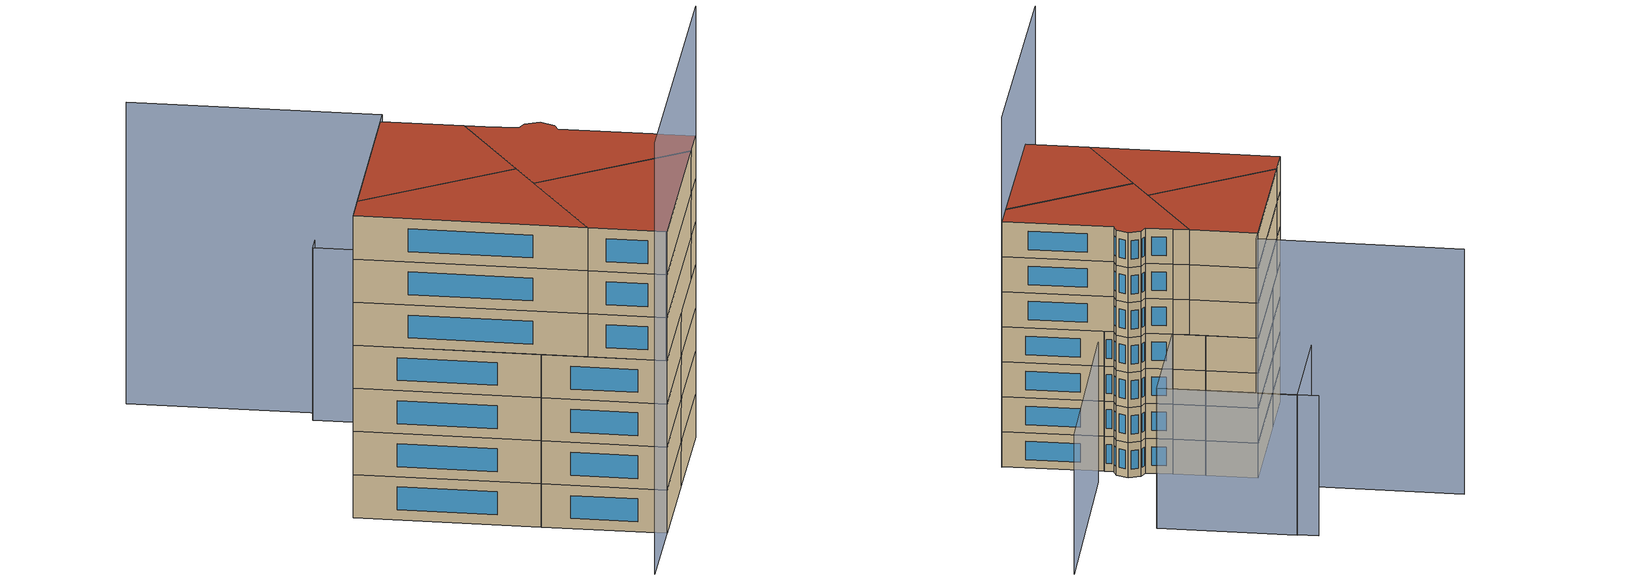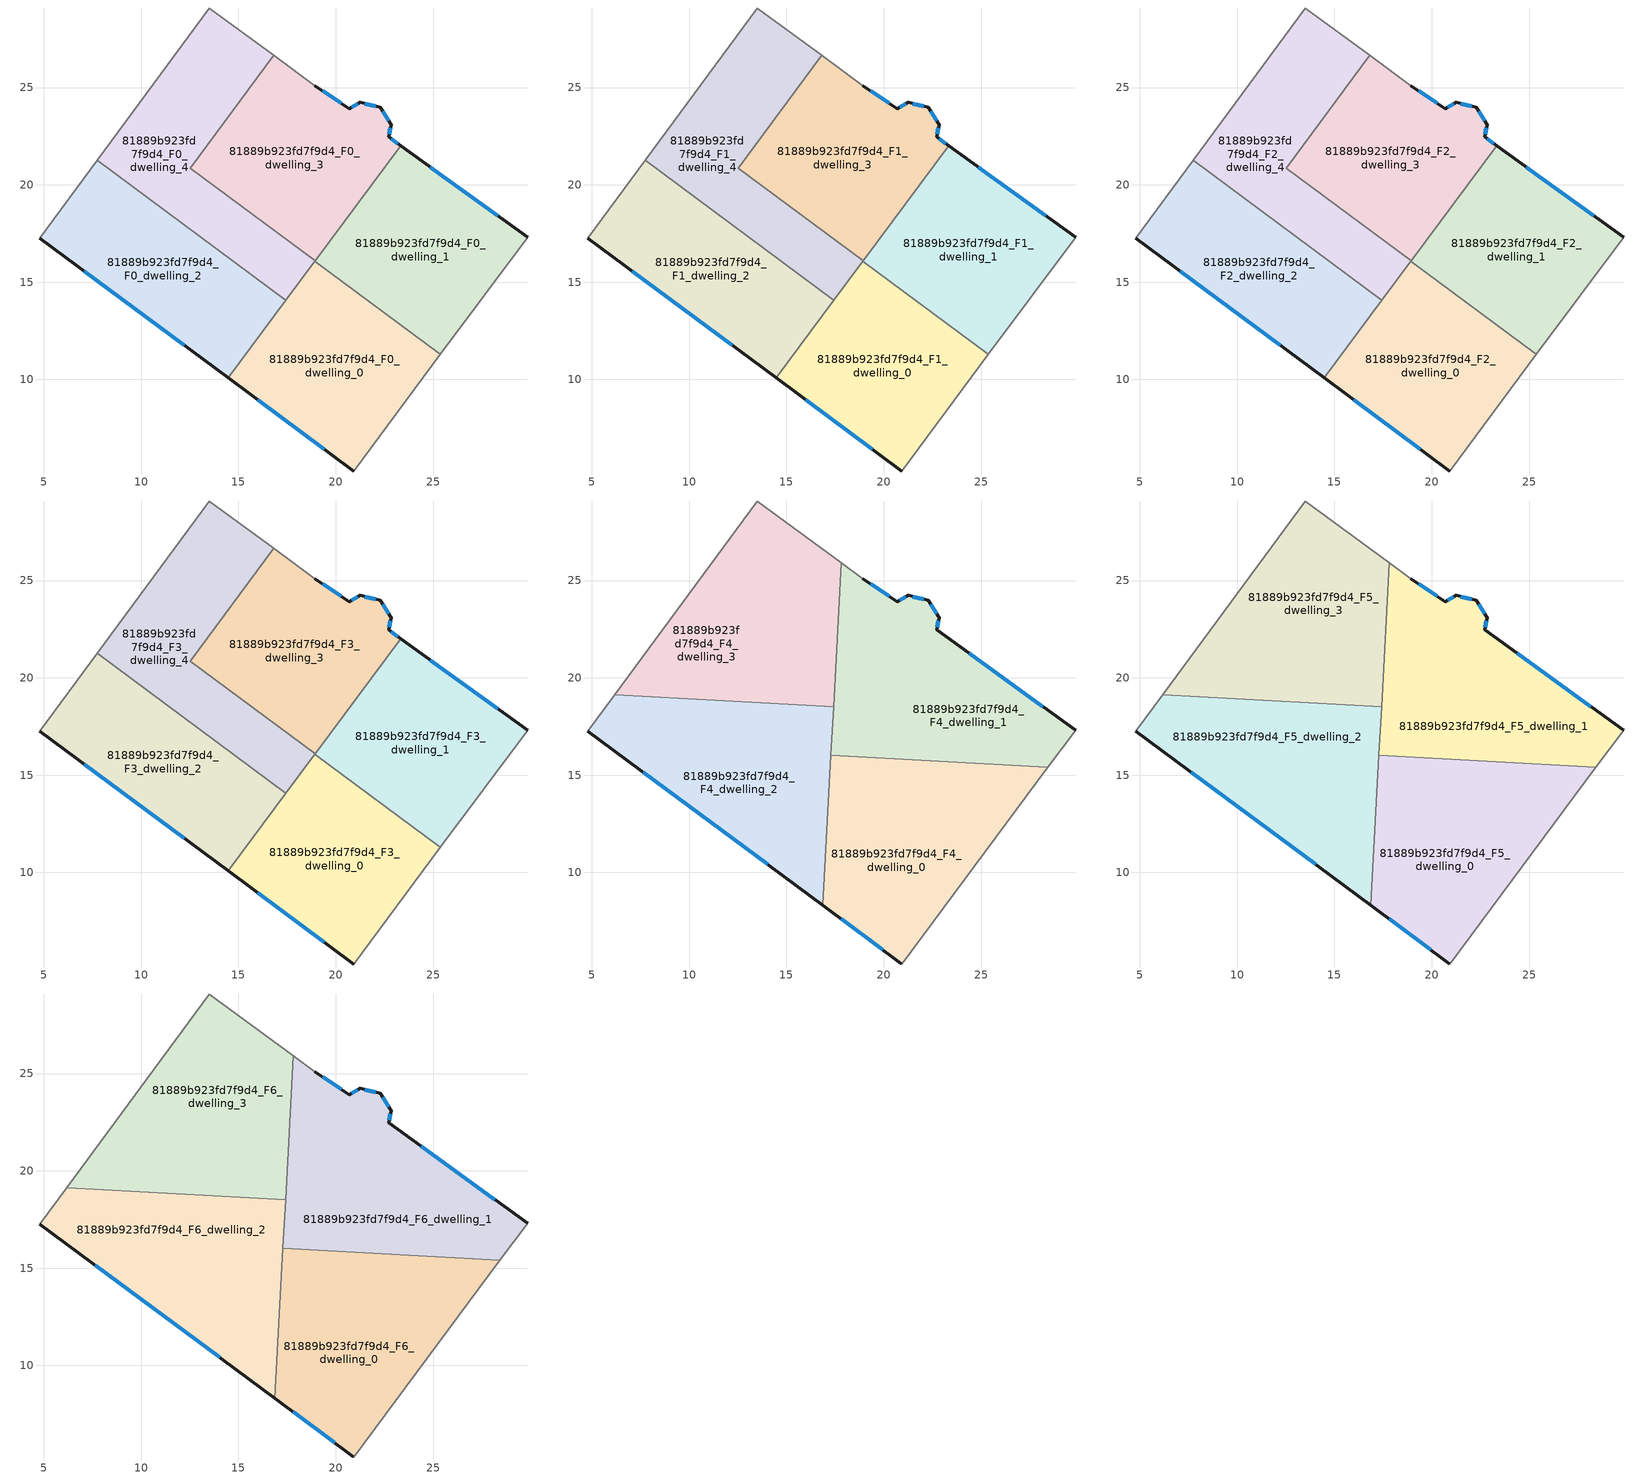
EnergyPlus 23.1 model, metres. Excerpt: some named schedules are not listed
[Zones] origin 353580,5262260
81889b923fd7f9d4_F0_dwelling_0
 floor ground (EU_floor_Construction): 25.38,11.28 20.93,5.29 14.48,10.08 18.92,16.07 z0
 wall outside (EU_wall_Construction): 14.48,10.08 20.93,5.29 z0:3
 wall to 81889b923fd7f9d4_F0_dwelling_1 (EU_wall_Construction): 25.38,11.28 18.92,16.07 z0:3
 wall adiabatic (EU_wall_Construction): 20.93,5.29 25.38,11.28 z0:3
 wall to 81889b923fd7f9d4_F0_dwelling_2 (EU_wall_Construction): 17.44,14.07 14.48,10.08 z0:3
 wall to 81889b923fd7f9d4_F0_dwelling_4 (EU_wall_Construction): 18.92,16.07 17.44,14.07 z0:3
 window (EU_Window_Construction): 15.99,8.95 19.42,6.42 z0.7:2.3
81889b923fd7f9d4_F0_dwelling_1
 floor ground (EU_floor_Construction): 29.86,17.3 25.38,11.28 18.92,16.07 23.33,22.02 z0
 wall outside (EU_wall_Construction): 29.86,17.3 23.33,22.02 z0:3
 wall adiabatic (EU_wall_Construction): 25.38,11.28 29.86,17.3 z0:3
 wall to 81889b923fd7f9d4_F0_dwelling_3 (EU_wall_Construction): 23.33,22.02 18.94,16.1 z0:3
 wall to 81889b923fd7f9d4_F0_dwelling_4 (EU_wall_Construction): 18.94,16.1 18.93,16.07 z0:3
 window (EU_Window_Construction): 28.33,18.41 24.87,20.91 z0.7:2.3
81889b923fd7f9d4_F0_dwelling_2
 floor ground (EU_floor_Construction): 17.44,14.07 14.48,10.08 4.8,17.25 7.75,21.26 z0
 wall outside (EU_wall_Construction): 4.8,17.25 14.48,10.08 z0:3
 wall adiabatic (EU_wall_Construction): 7.75,21.26 4.8,17.25 z0:3
 wall to 81889b923fd7f9d4_F0_dwelling_4 (EU_wall_Construction): 17.44,14.07 7.75,21.26 z0:3
 window (EU_Window_Construction): 7.07,15.57 12.21,11.76 z0.7:2.3
81889b923fd7f9d4_F0_dwelling_3
 floor ground (EU_floor_Construction): 22.29,23.99 22.84,23.08 22.72,22.46 23.33,22.02 18.94,16.1 12.52,20.86 16.81,26.65 18.92,25.11 20.7,23.92 21.26,24.24 z0
 wall outside (EU_wall_Construction): 23.33,22.02 22.72,22.46 22.84,23.08 22.29,23.99 21.26,24.24 20.7,23.92 18.92,25.11 z0:3
 wall to 81889b923fd7f9d4_F0_dwelling_4 (EU_wall_Construction): 16.81,26.65 12.52,20.86 18.94,16.1 z0:3
 wall adiabatic (EU_wall_Construction): 18.92,25.11 16.81,26.65 z0:3
 window (EU_Window_Construction): 20.28,24.2 19.33,24.83 / 21.13,24.16 20.83,23.99 / 22.05,24.05 21.5,24.18 / 22.71,23.3 22.42,23.77 / 22.75,22.61 22.81,22.94 / 23.19,22.12 22.86,22.36 z0.7:2.3
81889b923fd7f9d4_F0_dwelling_4
 floor ground (EU_floor_Construction): 16.81,26.65 12.52,20.86 18.94,16.1 17.44,14.07 7.75,21.26 13.51,29.09 z0
 wall adiabatic (EU_wall_Construction): 16.81,26.65 13.51,29.09 7.75,21.26 z0:3
81889b923fd7f9d4_F1_dwelling_0
 floor to 81889b923fd7f9d4_F0_dwelling_0 (EU_floor_Construction): 25.38,11.28 20.93,5.29 14.48,10.08 18.92,16.07 z3
 wall outside (EU_wall_Construction): 14.48,10.08 20.93,5.29 z3:6
 wall to 81889b923fd7f9d4_F1_dwelling_1 (EU_wall_Construction): 25.38,11.28 18.92,16.07 z3:6
 wall adiabatic (EU_wall_Construction): 20.93,5.29 25.38,11.28 z3:6
 wall to 81889b923fd7f9d4_F1_dwelling_2 (EU_wall_Construction): 17.44,14.07 14.48,10.08 z3:6
 wall to 81889b923fd7f9d4_F1_dwelling_4 (EU_wall_Construction): 18.92,16.07 17.44,14.07 z3:6
 window (EU_Window_Construction): 15.99,8.95 19.42,6.42 z3.7:5.3
81889b923fd7f9d4_F1_dwelling_1
 floor to 81889b923fd7f9d4_F0_dwelling_1 (EU_floor_Construction): 29.86,17.3 25.38,11.28 18.92,16.07 23.33,22.02 z3
 wall outside (EU_wall_Construction): 29.86,17.3 23.33,22.02 z3:6
 wall adiabatic (EU_wall_Construction): 25.38,11.28 29.86,17.3 z3:6
 wall to 81889b923fd7f9d4_F1_dwelling_3 (EU_wall_Construction): 23.33,22.02 18.94,16.1 z3:6
 wall to 81889b923fd7f9d4_F1_dwelling_4 (EU_wall_Construction): 18.94,16.1 18.93,16.07 z3:6
 window (EU_Window_Construction): 28.33,18.41 24.87,20.91 z3.7:5.3
81889b923fd7f9d4_F1_dwelling_2
 floor to 81889b923fd7f9d4_F0_dwelling_2 (EU_floor_Construction): 17.44,14.07 14.48,10.08 4.8,17.25 7.75,21.26 z3
 wall outside (EU_wall_Construction): 4.8,17.25 14.48,10.08 z3:6
 wall adiabatic (EU_wall_Construction): 7.75,21.26 4.8,17.25 z3:6
 wall to 81889b923fd7f9d4_F1_dwelling_4 (EU_wall_Construction): 17.44,14.07 7.75,21.26 z3:6
 window (EU_Window_Construction): 7.07,15.57 12.21,11.76 z3.7:5.3
81889b923fd7f9d4_F1_dwelling_3
 floor to 81889b923fd7f9d4_F0_dwelling_3 (EU_floor_Construction): 22.29,23.99 22.84,23.08 22.72,22.46 23.33,22.02 18.94,16.1 12.52,20.86 16.81,26.65 18.92,25.11 20.7,23.92 21.26,24.24 z3
 wall outside (EU_wall_Construction): 23.33,22.02 22.72,22.46 22.84,23.08 22.29,23.99 21.26,24.24 20.7,23.92 18.92,25.11 z3:6
 wall to 81889b923fd7f9d4_F1_dwelling_4 (EU_wall_Construction): 16.81,26.65 12.52,20.86 18.94,16.1 z3:6
 wall adiabatic (EU_wall_Construction): 18.92,25.11 16.81,26.65 z3:6
 window (EU_Window_Construction): 20.28,24.2 19.33,24.83 / 21.13,24.16 20.83,23.99 / 22.05,24.05 21.5,24.18 / 22.71,23.3 22.42,23.77 / 22.75,22.61 22.81,22.94 / 23.19,22.12 22.86,22.36 z3.7:5.3
81889b923fd7f9d4_F1_dwelling_4
 floor to 81889b923fd7f9d4_F0_dwelling_4 (EU_floor_Construction): 16.81,26.65 12.52,20.86 18.94,16.1 17.44,14.07 7.75,21.26 13.51,29.09 z3
 wall adiabatic (EU_wall_Construction): 16.81,26.65 13.51,29.09 7.75,21.26 z3:6
81889b923fd7f9d4_F2_dwelling_0
 floor to 81889b923fd7f9d4_F1_dwelling_0 (EU_floor_Construction): 25.38,11.28 20.93,5.29 14.48,10.08 18.92,16.07 z6
 wall outside (EU_wall_Construction): 14.48,10.08 20.93,5.29 z6:9
 wall to 81889b923fd7f9d4_F2_dwelling_1 (EU_wall_Construction): 25.38,11.28 18.92,16.07 z6:9
 wall adiabatic (EU_wall_Construction): 20.93,5.29 25.38,11.28 z6:9
 wall to 81889b923fd7f9d4_F2_dwelling_2 (EU_wall_Construction): 17.44,14.07 14.48,10.08 z6:9
 wall to 81889b923fd7f9d4_F2_dwelling_4 (EU_wall_Construction): 18.92,16.07 17.44,14.07 z6:9
 window (EU_Window_Construction): 15.99,8.95 19.42,6.42 z6.7:8.3
81889b923fd7f9d4_F2_dwelling_1
 floor to 81889b923fd7f9d4_F1_dwelling_1 (EU_floor_Construction): 29.86,17.3 25.38,11.28 18.92,16.07 23.33,22.02 z6
 wall outside (EU_wall_Construction): 29.86,17.3 23.33,22.02 z6:9
 wall adiabatic (EU_wall_Construction): 25.38,11.28 29.86,17.3 z6:9
 wall to 81889b923fd7f9d4_F2_dwelling_3 (EU_wall_Construction): 23.33,22.02 18.94,16.1 z6:9
 wall to 81889b923fd7f9d4_F2_dwelling_4 (EU_wall_Construction): 18.94,16.1 18.93,16.07 z6:9
 window (EU_Window_Construction): 28.33,18.41 24.87,20.91 z6.7:8.3
81889b923fd7f9d4_F2_dwelling_2
 floor to 81889b923fd7f9d4_F1_dwelling_2 (EU_floor_Construction): 17.44,14.07 14.48,10.08 4.8,17.25 7.75,21.26 z6
 wall outside (EU_wall_Construction): 4.8,17.25 14.48,10.08 z6:9
 wall adiabatic (EU_wall_Construction): 7.75,21.26 4.8,17.25 z6:9
 wall to 81889b923fd7f9d4_F2_dwelling_4 (EU_wall_Construction): 17.44,14.07 7.75,21.26 z6:9
 window (EU_Window_Construction): 7.07,15.57 12.21,11.76 z6.7:8.3
81889b923fd7f9d4_F2_dwelling_3
 floor to 81889b923fd7f9d4_F1_dwelling_3 (EU_floor_Construction): 22.29,23.99 22.84,23.08 22.72,22.46 23.33,22.02 18.94,16.1 12.52,20.86 16.81,26.65 18.92,25.11 20.7,23.92 21.26,24.24 z6
 wall outside (EU_wall_Construction): 23.33,22.02 22.72,22.46 22.84,23.08 22.29,23.99 21.26,24.24 20.7,23.92 18.92,25.11 z6:9
 wall to 81889b923fd7f9d4_F2_dwelling_4 (EU_wall_Construction): 16.81,26.65 12.52,20.86 18.94,16.1 z6:9
 wall adiabatic (EU_wall_Construction): 18.92,25.11 16.81,26.65 z6:9
 window (EU_Window_Construction): 20.28,24.2 19.33,24.83 / 21.13,24.16 20.83,23.99 / 22.05,24.05 21.5,24.18 / 22.71,23.3 22.42,23.77 / 22.75,22.61 22.81,22.94 / 23.19,22.12 22.86,22.36 z6.7:8.3
81889b923fd7f9d4_F2_dwelling_4
 floor to 81889b923fd7f9d4_F1_dwelling_4 (EU_floor_Construction): 16.81,26.65 12.52,20.86 18.94,16.1 17.44,14.07 7.75,21.26 13.51,29.09 z6
 wall adiabatic (EU_wall_Construction): 16.81,26.65 13.51,29.09 7.75,21.26 z6:9
81889b923fd7f9d4_F3_dwelling_0
 floor to 81889b923fd7f9d4_F2_dwelling_0 (EU_floor_Construction): 25.38,11.28 20.93,5.29 14.48,10.08 18.92,16.07 z9
 wall outside (EU_wall_Construction): 14.48,10.08 20.93,5.29 z9:12
 wall to 81889b923fd7f9d4_F3_dwelling_1 (EU_wall_Construction): 25.38,11.28 18.92,16.07 z9:12
 wall adiabatic (EU_wall_Construction): 20.93,5.29 25.38,11.28 z9:12
 wall to 81889b923fd7f9d4_F3_dwelling_2 (EU_wall_Construction): 17.44,14.07 14.48,10.08 z9:12
 wall to 81889b923fd7f9d4_F3_dwelling_4 (EU_wall_Construction): 18.92,16.07 17.44,14.07 z9:12
 window (EU_Window_Construction): 15.99,8.95 19.42,6.42 z9.7:11.3
81889b923fd7f9d4_F3_dwelling_1
 floor to 81889b923fd7f9d4_F2_dwelling_1 (EU_floor_Construction): 29.86,17.3 25.38,11.28 18.92,16.07 23.33,22.02 z9
 wall outside (EU_wall_Construction): 29.86,17.3 23.33,22.02 z9:12
 wall adiabatic (EU_wall_Construction): 25.38,11.28 29.86,17.3 z9:12
 wall to 81889b923fd7f9d4_F3_dwelling_3 (EU_wall_Construction): 23.33,22.02 18.94,16.1 z9:12
 wall to 81889b923fd7f9d4_F3_dwelling_4 (EU_wall_Construction): 18.94,16.1 18.93,16.07 z9:12
 window (EU_Window_Construction): 28.33,18.41 24.87,20.91 z9.7:11.3
81889b923fd7f9d4_F3_dwelling_2
 floor to 81889b923fd7f9d4_F2_dwelling_2 (EU_floor_Construction): 17.44,14.07 14.48,10.08 4.8,17.25 7.75,21.26 z9
 wall outside (EU_wall_Construction): 4.8,17.25 14.48,10.08 z9:12
 wall adiabatic (EU_wall_Construction): 7.75,21.26 4.8,17.25 z9:12
 wall to 81889b923fd7f9d4_F3_dwelling_4 (EU_wall_Construction): 17.44,14.07 7.75,21.26 z9:12
 window (EU_Window_Construction): 7.07,15.57 12.21,11.76 z9.7:11.3
81889b923fd7f9d4_F3_dwelling_3
 floor to 81889b923fd7f9d4_F2_dwelling_3 (EU_floor_Construction): 22.29,23.99 22.84,23.08 22.72,22.46 23.33,22.02 18.94,16.1 12.52,20.86 16.81,26.65 18.92,25.11 20.7,23.92 21.26,24.24 z9
 wall outside (EU_wall_Construction): 23.33,22.02 22.72,22.46 22.84,23.08 22.29,23.99 21.26,24.24 20.7,23.92 18.92,25.11 z9:12
 wall to 81889b923fd7f9d4_F3_dwelling_4 (EU_wall_Construction): 16.81,26.65 12.52,20.86 18.94,16.1 z9:12
 wall adiabatic (EU_wall_Construction): 18.92,25.11 16.81,26.65 z9:12
 window (EU_Window_Construction): 20.28,24.2 19.33,24.83 / 21.13,24.16 20.83,23.99 / 22.05,24.05 21.5,24.18 / 22.71,23.3 22.42,23.77 / 22.75,22.61 22.81,22.94 / 23.19,22.12 22.86,22.36 z9.7:11.3
81889b923fd7f9d4_F3_dwelling_4
 floor to 81889b923fd7f9d4_F2_dwelling_4 (EU_floor_Construction): 16.81,26.65 12.52,20.86 18.94,16.1 17.44,14.07 7.75,21.26 13.51,29.09 z9
 wall adiabatic (EU_wall_Construction): 16.81,26.65 13.51,29.09 7.75,21.26 z9:12
 ceiling adiabatic (EU_roof_Construction): 17.44,14.07 18.82,15.93 17.29,16.01 17.36,17.27 17.19,14.26 z12
81889b923fd7f9d4_F4_dwelling_0
 floor to 81889b923fd7f9d4_F3_dwelling_0 (EU_floor_Construction): 25.38,11.28 20.93,5.29 16.86,8.31 17.16,13.69 18.82,15.93 19.15,15.91 z12
 floor to 81889b923fd7f9d4_F3_dwelling_1 (EU_floor_Construction): 28.44,15.4 25.38,11.28 19.15,15.91 z12
 floor to 81889b923fd7f9d4_F3_dwelling_2 (EU_floor_Construction): 17.44,14.07 17.16,13.69 17.19,14.26 z12
 floor adiabatic (EU_floor_Construction): 18.82,15.93 17.16,13.69 17.44,14.07 17.19,14.26 17.29,16.01 z12
 wall outside (EU_wall_Construction): 16.86,8.31 20.9,5.32 z12:15
 wall adiabatic (EU_wall_Construction): 20.9,5.32 20.93,5.29 28.44,15.4 z12:15
 wall to 81889b923fd7f9d4_F4_dwelling_1 (EU_wall_Construction): 28.44,15.4 17.29,16.01 z12:15
 wall to 81889b923fd7f9d4_F4_dwelling_2 (EU_wall_Construction): 17.29,16.01 16.86,8.31 z12:15
 window (EU_Window_Construction): 17.81,7.61 19.95,6.02 z12.7:14.3
81889b923fd7f9d4_F4_dwelling_1
 floor to 81889b923fd7f9d4_F3_dwelling_1 (EU_floor_Construction): 29.86,17.3 28.44,15.4 19.15,15.91 18.92,16.07 23.33,22.02 z12
 floor to 81889b923fd7f9d4_F3_dwelling_0 (EU_floor_Construction): 19.15,15.91 18.82,15.93 18.92,16.07 z12
 floor to 81889b923fd7f9d4_F3_dwelling_3 (EU_floor_Construction): 22.29,23.99 22.84,23.08 22.72,22.46 23.33,22.02 18.94,16.1 17.36,17.27 17.83,25.9 18.92,25.11 20.7,23.92 21.26,24.24 z12
 floor to 81889b923fd7f9d4_F3_dwelling_4 (EU_floor_Construction): 18.94,16.1 18.82,15.93 17.29,16.01 17.36,17.27 z12
 wall outside (EU_wall_Construction): 29.86,17.3 22.72,22.46 22.84,23.08 22.29,23.99 21.26,24.24 20.7,23.92 18.92,25.11 z12:15
 wall adiabatic (EU_wall_Construction): 28.44,15.4 29.86,17.3 / 18.92,25.11 17.83,25.9 z12:15
 wall to 81889b923fd7f9d4_F4_dwelling_3 (EU_wall_Construction): 17.83,25.9 17.42,18.5 z12:15
 wall to 81889b923fd7f9d4_F4_dwelling_2 (EU_wall_Construction): 17.42,18.5 17.29,16.01 z12:15
 window (EU_Window_Construction): 20.28,24.2 19.33,24.83 / 21.13,24.16 20.83,23.99 / 22.05,24.05 21.5,24.18 / 22.71,23.3 22.42,23.77 / 22.75,22.61 22.81,22.94 / 28.18,18.51 24.39,21.25 z12.7:14.3
81889b923fd7f9d4_F4_dwelling_2
 floor to 81889b923fd7f9d4_F3_dwelling_2 (EU_floor_Construction): 17.19,14.26 17.16,13.69 14.48,10.08 4.8,17.25 6.18,19.12 10.98,18.86 z12
 floor to 81889b923fd7f9d4_F3_dwelling_4 (EU_floor_Construction): 17.36,17.27 17.19,14.26 10.98,18.86 15.56,18.61 z12
 floor to 81889b923fd7f9d4_F3_dwelling_0 (EU_floor_Construction): 17.16,13.69 16.86,8.31 14.48,10.08 z12
 floor to 81889b923fd7f9d4_F3_dwelling_3 (EU_floor_Construction): 17.42,18.5 17.36,17.27 15.56,18.61 z12
 wall outside (EU_wall_Construction): 4.8,17.25 16.86,8.31 z12:15
 wall adiabatic (EU_wall_Construction): 6.18,19.12 4.8,17.25 z12:15
 wall to 81889b923fd7f9d4_F4_dwelling_3 (EU_wall_Construction): 17.42,18.5 6.18,19.12 z12:15
 window (EU_Window_Construction): 7.63,15.15 14.03,10.41 z12.7:14.3
81889b923fd7f9d4_F4_dwelling_3
 floor to 81889b923fd7f9d4_F3_dwelling_3 (EU_floor_Construction): 17.83,25.9 17.42,18.5 15.56,18.61 12.52,20.86 16.81,26.65 z12
 floor to 81889b923fd7f9d4_F3_dwelling_4 (EU_floor_Construction): 16.81,26.65 12.52,20.86 15.56,18.61 10.98,18.86 7.75,21.26 13.51,29.09 z12
 floor to 81889b923fd7f9d4_F3_dwelling_2 (EU_floor_Construction): 10.98,18.86 6.18,19.12 7.75,21.26 z12
 wall adiabatic (EU_wall_Construction): 17.83,25.9 13.51,29.09 6.18,19.12 z12:15
81889b923fd7f9d4_F5_dwelling_0
 floor to 81889b923fd7f9d4_F4_dwelling_0 (EU_floor_Construction): 28.44,15.4 20.93,5.29 20.9,5.32 16.86,8.31 17.29,16.01 z15
 wall outside (EU_wall_Construction): 16.86,8.31 20.9,5.32 z15:18
 wall adiabatic (EU_wall_Construction): 20.9,5.32 20.93,5.29 28.44,15.4 z15:18
 wall to 81889b923fd7f9d4_F5_dwelling_1 (EU_wall_Construction): 28.44,15.4 17.29,16.01 z15:18
 wall to 81889b923fd7f9d4_F5_dwelling_2 (EU_wall_Construction): 17.29,16.01 16.86,8.31 z15:18
 window (EU_Window_Construction): 17.81,7.61 19.95,6.02 z15.7:17.3
81889b923fd7f9d4_F5_dwelling_1
 floor to 81889b923fd7f9d4_F4_dwelling_1 (EU_floor_Construction): 22.84,23.08 22.72,22.46 29.86,17.3 28.44,15.4 17.29,16.01 17.83,25.9 18.92,25.11 20.7,23.92 21.26,24.24 22.29,23.99 z15
 wall outside (EU_wall_Construction): 29.86,17.3 22.72,22.46 22.84,23.08 22.29,23.99 21.26,24.24 20.7,23.92 18.92,25.11 z15:18
 wall adiabatic (EU_wall_Construction): 28.44,15.4 29.86,17.3 / 18.92,25.11 17.83,25.9 z15:18
 wall to 81889b923fd7f9d4_F5_dwelling_3 (EU_wall_Construction): 17.83,25.9 17.42,18.5 z15:18
 wall to 81889b923fd7f9d4_F5_dwelling_2 (EU_wall_Construction): 17.42,18.5 17.29,16.01 z15:18
 window (EU_Window_Construction): 20.28,24.2 19.33,24.83 / 21.13,24.16 20.83,23.99 / 22.05,24.05 21.5,24.18 / 22.71,23.3 22.42,23.77 / 22.75,22.61 22.81,22.94 / 28.18,18.51 24.39,21.25 z15.7:17.3
81889b923fd7f9d4_F5_dwelling_2
 floor to 81889b923fd7f9d4_F4_dwelling_2 (EU_floor_Construction): 17.42,18.5 16.86,8.31 4.8,17.25 6.18,19.12 z15
 wall outside (EU_wall_Construction): 4.8,17.25 16.86,8.31 z15:18
 wall adiabatic (EU_wall_Construction): 6.18,19.12 4.8,17.25 z15:18
 wall to 81889b923fd7f9d4_F5_dwelling_3 (EU_wall_Construction): 17.42,18.5 6.18,19.12 z15:18
 window (EU_Window_Construction): 7.63,15.15 14.03,10.41 z15.7:17.3
81889b923fd7f9d4_F5_dwelling_3
 floor to 81889b923fd7f9d4_F4_dwelling_3 (EU_floor_Construction): 17.83,25.9 17.42,18.5 6.18,19.12 13.51,29.09 z15
 wall adiabatic (EU_wall_Construction): 17.83,25.9 13.51,29.09 6.18,19.12 z15:18
81889b923fd7f9d4_F6_dwelling_0
 floor to 81889b923fd7f9d4_F5_dwelling_0 (EU_floor_Construction): 28.44,15.4 20.93,5.29 20.9,5.32 16.86,8.31 17.29,16.01 z18
 wall outside (EU_wall_Construction): 16.86,8.31 20.9,5.32 z18:21
 wall adiabatic (EU_wall_Construction): 20.9,5.32 20.93,5.29 28.44,15.4 z18:21
 wall to 81889b923fd7f9d4_F6_dwelling_1 (EU_wall_Construction): 28.44,15.4 17.29,16.01 z18:21
 wall to 81889b923fd7f9d4_F6_dwelling_2 (EU_wall_Construction): 17.29,16.01 16.86,8.31 z18:21
 window (EU_Window_Construction): 17.81,7.61 19.95,6.02 z18.7:20.3
 roof outside (EU_roof_Construction): 20.93,5.29 28.44,15.4 17.29,16.01 16.86,8.31 20.9,5.32 z21
81889b923fd7f9d4_F6_dwelling_1
 floor to 81889b923fd7f9d4_F5_dwelling_1 (EU_floor_Construction): 22.84,23.08 22.72,22.46 29.86,17.3 28.44,15.4 17.29,16.01 17.83,25.9 18.92,25.11 20.7,23.92 21.26,24.24 22.29,23.99 z18
 wall outside (EU_wall_Construction): 29.86,17.3 22.72,22.46 22.84,23.08 22.29,23.99 21.26,24.24 20.7,23.92 18.92,25.11 z18:21
 wall adiabatic (EU_wall_Construction): 28.44,15.4 29.86,17.3 / 18.92,25.11 17.83,25.9 z18:21
 wall to 81889b923fd7f9d4_F6_dwelling_3 (EU_wall_Construction): 17.83,25.9 17.42,18.5 z18:21
 wall to 81889b923fd7f9d4_F6_dwelling_2 (EU_wall_Construction): 17.42,18.5 17.29,16.01 z18:21
 window (EU_Window_Construction): 20.28,24.2 19.33,24.83 / 21.13,24.16 20.83,23.99 / 22.05,24.05 21.5,24.18 / 22.71,23.3 22.42,23.77 / 22.75,22.61 22.81,22.94 / 28.18,18.51 24.39,21.25 z18.7:20.3
 roof outside (EU_roof_Construction): 28.44,15.4 29.86,17.3 22.72,22.46 22.84,23.08 22.29,23.99 21.26,24.24 20.7,23.92 18.92,25.11 17.83,25.9 17.29,16.01 z21
81889b923fd7f9d4_F6_dwelling_2
 floor to 81889b923fd7f9d4_F5_dwelling_2 (EU_floor_Construction): 17.42,18.5 16.86,8.31 4.8,17.25 6.18,19.12 z18
 wall outside (EU_wall_Construction): 4.8,17.25 16.86,8.31 z18:21
 wall adiabatic (EU_wall_Construction): 6.18,19.12 4.8,17.25 z18:21
 wall to 81889b923fd7f9d4_F6_dwelling_3 (EU_wall_Construction): 17.42,18.5 6.18,19.12 z18:21
 window (EU_Window_Construction): 7.63,15.15 14.03,10.41 z18.7:20.3
 roof outside (EU_roof_Construction): 16.86,8.31 17.42,18.5 6.18,19.12 4.8,17.25 z21
81889b923fd7f9d4_F6_dwelling_3
 floor to 81889b923fd7f9d4_F5_dwelling_3 (EU_floor_Construction): 17.83,25.9 17.42,18.5 6.18,19.12 13.51,29.09 z18
 wall adiabatic (EU_wall_Construction): 17.83,25.9 13.51,29.09 6.18,19.12 z18:21
 roof outside (EU_roof_Construction): 17.42,18.5 17.83,25.9 13.51,29.09 6.18,19.12 z21
shading: 17.15,0.21 29.89,17.34 z0:30; 0.98,39.68 14.17,29.98 / 14.17,29.98 4.8,17.25 z0:21; 25.12,33.45 14.83,41.01 / 24.73,23.55 35.04,37.86 / 18.94,25.09 10.04,31.63 / 10.04,31.63 16.22,40.05 / 16.22,40.05 25.12,33.5 / 25.12,33.5 18.94,25.09 z0:12
[Building]
EU S2 Campaign: North Axis=0; Terrain=City; Solar Distribution=FullExterior
[Site:Location]
Budapest.Ferenc.Liszt.Intl.AP: Latitude=47.437; Longitude=19.256; Time Zone=1; Elevation=185
[SizingPeriod:WeatherFileDays]
AnnualSizingPeriod: Begin Month=1; Begin Day of Month=1; End Month=12; End Day of Month=31; Day of Week for Start Day=Monday; Use Weather File Daylight Saving Period=No; Use Weather File Rain and Snow Indicators=No
[MATERIAL]
EU_InternalMass_Material: Roughness=MediumRough; Thickness=0.1; Conductivity=1; Density=1800; Specific Heat=900; Thermal Absorptance=0.9; Solar Absorptance=0.7; Visible Absorptance=0.7
[MATERIAL:NOMASS] Roughness=MediumRough; Thermal Absorptance=0.9; Solar Absorptance=0.7; Visible Absorptance=0.7
Name | Thermal Resistance
EU_wall_NoMass | 0.832559
EU_roof_NoMass | 1.39638
EU_floor_NoMass | 0.872794
[WINDOWMATERIAL:SIMPLEGLAZINGSYSTEM]
EU_Window_SimpleGlazing: UFactor=2.79869; Solar Heat Gain Coefficient=0.75; Visible Transmittance=0.75
[CONSTRUCTION]
EU_wall_Construction: EU_wall_NoMass
EU_roof_Construction: EU_roof_NoMass
EU_floor_Construction: EU_floor_NoMass
EU_Window_Construction: EU_Window_SimpleGlazing
EU_InternalMass_Construction: EU_InternalMass_Material
[ZONE] Type=1; Multiplier=1; Ceiling Height=autocalculate; Floor Area=autocalculate; Part of Total Floor Area=Yes
Name | Volume
81889b923fd7f9d4_F0_dwelling_0; 81889b923fd7f9d4_F1_dwelling_0; 81889b923fd7f9d4_F2_dwelling_0; 81889b923fd7f9d4_F3_dwelling_0 | 179.866
81889b923fd7f9d4_F4_dwelling_0; 81889b923fd7f9d4_F5_dwelling_0; 81889b923fd7f9d4_F6_dwelling_0 | 224.832
81889b923fd7f9d4_F0_dwelling_1; 81889b923fd7f9d4_F1_dwelling_1; 81889b923fd7f9d4_F2_dwelling_1; 81889b923fd7f9d4_F3_dwelling_1 | 179.853
81889b923fd7f9d4_F4_dwelling_1; 81889b923fd7f9d4_F5_dwelling_1; 81889b923fd7f9d4_F6_dwelling_1 | 224.804
81889b923fd7f9d4_F0_dwelling_2; 81889b923fd7f9d4_F1_dwelling_2; 81889b923fd7f9d4_F2_dwelling_2; 81889b923fd7f9d4_F3_dwelling_2; 81889b923fd7f9d4_F0_dwelling_3; 81889b923fd7f9d4_F1_dwelling_3; 81889b923fd7f9d4_F2_dwelling_3; 81889b923fd7f9d4_F3_dwelling_3 | 179.855
81889b923fd7f9d4_F4_dwelling_2; 81889b923fd7f9d4_F5_dwelling_2; 81889b923fd7f9d4_F6_dwelling_2 | 224.803
81889b923fd7f9d4_F4_dwelling_3; 81889b923fd7f9d4_F5_dwelling_3; 81889b923fd7f9d4_F6_dwelling_3 | 224.811
81889b923fd7f9d4_F0_dwelling_4; 81889b923fd7f9d4_F1_dwelling_4; 81889b923fd7f9d4_F2_dwelling_4; 81889b923fd7f9d4_F3_dwelling_4 | 179.844
[INTERNALMASS] Construction=EU_InternalMass_Construction
Name | Zone or ZoneList | Surface Area
81889b923fd7f9d4_F0_dwelling_0_EU_InternalMass | 81889b923fd7f9d4_F0_dwelling_0 | 59.9524
81889b923fd7f9d4_F0_dwelling_1_EU_InternalMass | 81889b923fd7f9d4_F0_dwelling_1 | 59.9518
81889b923fd7f9d4_F0_dwelling_2_EU_InternalMass | 81889b923fd7f9d4_F0_dwelling_2 | 59.948
81889b923fd7f9d4_F0_dwelling_3_EU_InternalMass | 81889b923fd7f9d4_F0_dwelling_3 | 59.952
81889b923fd7f9d4_F0_dwelling_4_EU_InternalMass | 81889b923fd7f9d4_F0_dwelling_4 | 59.948
81889b923fd7f9d4_F1_dwelling_0_EU_InternalMass | 81889b923fd7f9d4_F1_dwelling_0 | 59.9524
81889b923fd7f9d4_F1_dwelling_1_EU_InternalMass | 81889b923fd7f9d4_F1_dwelling_1 | 59.9518
81889b923fd7f9d4_F1_dwelling_2_EU_InternalMass | 81889b923fd7f9d4_F1_dwelling_2 | 59.948
81889b923fd7f9d4_F1_dwelling_3_EU_InternalMass | 81889b923fd7f9d4_F1_dwelling_3 | 59.952
81889b923fd7f9d4_F1_dwelling_4_EU_InternalMass | 81889b923fd7f9d4_F1_dwelling_4 | 59.948
81889b923fd7f9d4_F2_dwelling_0_EU_InternalMass | 81889b923fd7f9d4_F2_dwelling_0 | 59.9524
81889b923fd7f9d4_F2_dwelling_1_EU_InternalMass | 81889b923fd7f9d4_F2_dwelling_1 | 59.9518
81889b923fd7f9d4_F2_dwelling_2_EU_InternalMass | 81889b923fd7f9d4_F2_dwelling_2 | 59.948
81889b923fd7f9d4_F2_dwelling_3_EU_InternalMass | 81889b923fd7f9d4_F2_dwelling_3 | 59.952
81889b923fd7f9d4_F2_dwelling_4_EU_InternalMass | 81889b923fd7f9d4_F2_dwelling_4 | 59.948
81889b923fd7f9d4_F3_dwelling_0_EU_InternalMass | 81889b923fd7f9d4_F3_dwelling_0 | 59.9524
81889b923fd7f9d4_F3_dwelling_1_EU_InternalMass | 81889b923fd7f9d4_F3_dwelling_1 | 59.9518
81889b923fd7f9d4_F3_dwelling_2_EU_InternalMass | 81889b923fd7f9d4_F3_dwelling_2 | 59.948
81889b923fd7f9d4_F3_dwelling_3_EU_InternalMass | 81889b923fd7f9d4_F3_dwelling_3 | 59.952
81889b923fd7f9d4_F3_dwelling_4_EU_InternalMass | 81889b923fd7f9d4_F3_dwelling_4 | 59.948
81889b923fd7f9d4_F4_dwelling_0_EU_InternalMass | 81889b923fd7f9d4_F4_dwelling_0 | 74.9438
81889b923fd7f9d4_F4_dwelling_1_EU_InternalMass | 81889b923fd7f9d4_F4_dwelling_1 | 74.9349
81889b923fd7f9d4_F4_dwelling_2_EU_InternalMass | 81889b923fd7f9d4_F4_dwelling_2 | 74.934
81889b923fd7f9d4_F4_dwelling_3_EU_InternalMass | 81889b923fd7f9d4_F4_dwelling_3 | 74.9368
81889b923fd7f9d4_F5_dwelling_0_EU_InternalMass | 81889b923fd7f9d4_F5_dwelling_0 | 74.9438
81889b923fd7f9d4_F5_dwelling_1_EU_InternalMass | 81889b923fd7f9d4_F5_dwelling_1 | 74.9349
81889b923fd7f9d4_F5_dwelling_2_EU_InternalMass | 81889b923fd7f9d4_F5_dwelling_2 | 74.934
81889b923fd7f9d4_F5_dwelling_3_EU_InternalMass | 81889b923fd7f9d4_F5_dwelling_3 | 74.9368
81889b923fd7f9d4_F6_dwelling_0_EU_InternalMass | 81889b923fd7f9d4_F6_dwelling_0 | 74.9438
81889b923fd7f9d4_F6_dwelling_1_EU_InternalMass | 81889b923fd7f9d4_F6_dwelling_1 | 74.9349
81889b923fd7f9d4_F6_dwelling_2_EU_InternalMass | 81889b923fd7f9d4_F6_dwelling_2 | 74.934
81889b923fd7f9d4_F6_dwelling_3_EU_InternalMass | 81889b923fd7f9d4_F6_dwelling_3 | 74.9368
[OTHEREQUIPMENT] Fuel Type=Electricity; Design Level Calculation Method=Watts/Area; Power per Zone Floor Area=1; Fraction Latent=0; Fraction Radiant=0; Fraction Lost=0; Carbon Dioxide Generation Rate=0; EndUse Subcategory=EU_Step8_InternalGains
Name | Zone or ZoneList or Space or SpaceList | Schedule
EU_Step8_InternalGain_81889b923fd7f9d4_F0_dwelling_0_f000 | 81889b923fd7f9d4_F0_dwelling_0 | EU_Step8_GainSchedule_81889b923fd7f9d4_F0_dwelling_0_f000
EU_Step8_InternalGain_81889b923fd7f9d4_F0_dwelling_1_f000 | 81889b923fd7f9d4_F0_dwelling_1 | EU_Step8_GainSchedule_81889b923fd7f9d4_F0_dwelling_1_f000
EU_Step8_InternalGain_81889b923fd7f9d4_F0_dwelling_2_f000 | 81889b923fd7f9d4_F0_dwelling_2 | EU_Step8_GainSchedule_81889b923fd7f9d4_F0_dwelling_2_f000
EU_Step8_InternalGain_81889b923fd7f9d4_F0_dwelling_3_f000 | 81889b923fd7f9d4_F0_dwelling_3 | EU_Step8_GainSchedule_81889b923fd7f9d4_F0_dwelling_3_f000
EU_Step8_InternalGain_81889b923fd7f9d4_F0_dwelling_4_f000 | 81889b923fd7f9d4_F0_dwelling_4 | EU_Step8_GainSchedule_81889b923fd7f9d4_F0_dwelling_4_f000
EU_Step8_InternalGain_81889b923fd7f9d4_F1_dwelling_0_f000 | 81889b923fd7f9d4_F1_dwelling_0 | EU_Step8_GainSchedule_81889b923fd7f9d4_F1_dwelling_0_f000
EU_Step8_InternalGain_81889b923fd7f9d4_F1_dwelling_1_f000 | 81889b923fd7f9d4_F1_dwelling_1 | EU_Step8_GainSchedule_81889b923fd7f9d4_F1_dwelling_1_f000
EU_Step8_InternalGain_81889b923fd7f9d4_F1_dwelling_2_f000 | 81889b923fd7f9d4_F1_dwelling_2 | EU_Step8_GainSchedule_81889b923fd7f9d4_F1_dwelling_2_f000
EU_Step8_InternalGain_81889b923fd7f9d4_F1_dwelling_3_f000 | 81889b923fd7f9d4_F1_dwelling_3 | EU_Step8_GainSchedule_81889b923fd7f9d4_F1_dwelling_3_f000
EU_Step8_InternalGain_81889b923fd7f9d4_F1_dwelling_4_f000 | 81889b923fd7f9d4_F1_dwelling_4 | EU_Step8_GainSchedule_81889b923fd7f9d4_F1_dwelling_4_f000
EU_Step8_InternalGain_81889b923fd7f9d4_F2_dwelling_0_f000 | 81889b923fd7f9d4_F2_dwelling_0 | EU_Step8_GainSchedule_81889b923fd7f9d4_F2_dwelling_0_f000
EU_Step8_InternalGain_81889b923fd7f9d4_F2_dwelling_1_f000 | 81889b923fd7f9d4_F2_dwelling_1 | EU_Step8_GainSchedule_81889b923fd7f9d4_F2_dwelling_1_f000
EU_Step8_InternalGain_81889b923fd7f9d4_F2_dwelling_2_f000 | 81889b923fd7f9d4_F2_dwelling_2 | EU_Step8_GainSchedule_81889b923fd7f9d4_F2_dwelling_2_f000
EU_Step8_InternalGain_81889b923fd7f9d4_F2_dwelling_3_f000 | 81889b923fd7f9d4_F2_dwelling_3 | EU_Step8_GainSchedule_81889b923fd7f9d4_F2_dwelling_3_f000
EU_Step8_InternalGain_81889b923fd7f9d4_F2_dwelling_4_f000 | 81889b923fd7f9d4_F2_dwelling_4 | EU_Step8_GainSchedule_81889b923fd7f9d4_F2_dwelling_4_f000
EU_Step8_InternalGain_81889b923fd7f9d4_F3_dwelling_0_f000 | 81889b923fd7f9d4_F3_dwelling_0 | EU_Step8_GainSchedule_81889b923fd7f9d4_F3_dwelling_0_f000
EU_Step8_InternalGain_81889b923fd7f9d4_F3_dwelling_1_f000 | 81889b923fd7f9d4_F3_dwelling_1 | EU_Step8_GainSchedule_81889b923fd7f9d4_F3_dwelling_1_f000
EU_Step8_InternalGain_81889b923fd7f9d4_F3_dwelling_2_f000 | 81889b923fd7f9d4_F3_dwelling_2 | EU_Step8_GainSchedule_81889b923fd7f9d4_F3_dwelling_2_f000
EU_Step8_InternalGain_81889b923fd7f9d4_F3_dwelling_3_f000 | 81889b923fd7f9d4_F3_dwelling_3 | EU_Step8_GainSchedule_81889b923fd7f9d4_F3_dwelling_3_f000
EU_Step8_InternalGain_81889b923fd7f9d4_F3_dwelling_4_f000 | 81889b923fd7f9d4_F3_dwelling_4 | EU_Step8_GainSchedule_81889b923fd7f9d4_F3_dwelling_4_f000
EU_Step8_InternalGain_81889b923fd7f9d4_F4_dwelling_0_f000 | 81889b923fd7f9d4_F4_dwelling_0 | EU_Step8_GainSchedule_81889b923fd7f9d4_F4_dwelling_0_f000
EU_Step8_InternalGain_81889b923fd7f9d4_F4_dwelling_1_f000 | 81889b923fd7f9d4_F4_dwelling_1 | EU_Step8_GainSchedule_81889b923fd7f9d4_F4_dwelling_1_f000
EU_Step8_InternalGain_81889b923fd7f9d4_F4_dwelling_2_f000 | 81889b923fd7f9d4_F4_dwelling_2 | EU_Step8_GainSchedule_81889b923fd7f9d4_F4_dwelling_2_f000
EU_Step8_InternalGain_81889b923fd7f9d4_F4_dwelling_3_f000 | 81889b923fd7f9d4_F4_dwelling_3 | EU_Step8_GainSchedule_81889b923fd7f9d4_F4_dwelling_3_f000
EU_Step8_InternalGain_81889b923fd7f9d4_F5_dwelling_0_f000 | 81889b923fd7f9d4_F5_dwelling_0 | EU_Step8_GainSchedule_81889b923fd7f9d4_F5_dwelling_0_f000
EU_Step8_InternalGain_81889b923fd7f9d4_F5_dwelling_1_f000 | 81889b923fd7f9d4_F5_dwelling_1 | EU_Step8_GainSchedule_81889b923fd7f9d4_F5_dwelling_1_f000
EU_Step8_InternalGain_81889b923fd7f9d4_F5_dwelling_2_f000 | 81889b923fd7f9d4_F5_dwelling_2 | EU_Step8_GainSchedule_81889b923fd7f9d4_F5_dwelling_2_f000
EU_Step8_InternalGain_81889b923fd7f9d4_F5_dwelling_3_f000 | 81889b923fd7f9d4_F5_dwelling_3 | EU_Step8_GainSchedule_81889b923fd7f9d4_F5_dwelling_3_f000
EU_Step8_InternalGain_81889b923fd7f9d4_F6_dwelling_0_f000 | 81889b923fd7f9d4_F6_dwelling_0 | EU_Step8_GainSchedule_81889b923fd7f9d4_F6_dwelling_0_f000
EU_Step8_InternalGain_81889b923fd7f9d4_F6_dwelling_1_f000 | 81889b923fd7f9d4_F6_dwelling_1 | EU_Step8_GainSchedule_81889b923fd7f9d4_F6_dwelling_1_f000
EU_Step8_InternalGain_81889b923fd7f9d4_F6_dwelling_2_f000 | 81889b923fd7f9d4_F6_dwelling_2 | EU_Step8_GainSchedule_81889b923fd7f9d4_F6_dwelling_2_f000
EU_Step8_InternalGain_81889b923fd7f9d4_F6_dwelling_3_f000 | 81889b923fd7f9d4_F6_dwelling_3 | EU_Step8_GainSchedule_81889b923fd7f9d4_F6_dwelling_3_f000
[ZONEVENTILATION:DESIGNFLOWRATE] Schedule=EU_AlwaysOn; Design Flow Rate Calculation Method=AirChanges/Hour; Air Changes per Hour=0.475469; Ventilation Type=Natural; Fan Pressure Rise=0; Fan Total Efficiency=1; Constant Term Coefficient=1; Temperature Term Coefficient=0; Velocity Term Coefficient=0; Velocity Squared Term Coefficient=0; Minimum Indoor Temperature=-100; Maximum Indoor Temperature=100; Delta Temperature=-100; Minimum Outdoor Temperature=-100; Maximum Outdoor Temperature=100; Maximum Wind Speed=40
Name | Zone or ZoneList or Space or SpaceList
EU_ConstantAir_81889b923fd7f9d4_F0_dwelling_0 | 81889b923fd7f9d4_F0_dwelling_0
EU_ConstantAir_81889b923fd7f9d4_F0_dwelling_1 | 81889b923fd7f9d4_F0_dwelling_1
EU_ConstantAir_81889b923fd7f9d4_F0_dwelling_2 | 81889b923fd7f9d4_F0_dwelling_2
EU_ConstantAir_81889b923fd7f9d4_F0_dwelling_3 | 81889b923fd7f9d4_F0_dwelling_3
EU_ConstantAir_81889b923fd7f9d4_F0_dwelling_4 | 81889b923fd7f9d4_F0_dwelling_4
EU_ConstantAir_81889b923fd7f9d4_F1_dwelling_0 | 81889b923fd7f9d4_F1_dwelling_0
EU_ConstantAir_81889b923fd7f9d4_F1_dwelling_1 | 81889b923fd7f9d4_F1_dwelling_1
EU_ConstantAir_81889b923fd7f9d4_F1_dwelling_2 | 81889b923fd7f9d4_F1_dwelling_2
EU_ConstantAir_81889b923fd7f9d4_F1_dwelling_3 | 81889b923fd7f9d4_F1_dwelling_3
EU_ConstantAir_81889b923fd7f9d4_F1_dwelling_4 | 81889b923fd7f9d4_F1_dwelling_4
EU_ConstantAir_81889b923fd7f9d4_F2_dwelling_0 | 81889b923fd7f9d4_F2_dwelling_0
EU_ConstantAir_81889b923fd7f9d4_F2_dwelling_1 | 81889b923fd7f9d4_F2_dwelling_1
EU_ConstantAir_81889b923fd7f9d4_F2_dwelling_2 | 81889b923fd7f9d4_F2_dwelling_2
EU_ConstantAir_81889b923fd7f9d4_F2_dwelling_3 | 81889b923fd7f9d4_F2_dwelling_3
EU_ConstantAir_81889b923fd7f9d4_F2_dwelling_4 | 81889b923fd7f9d4_F2_dwelling_4
EU_ConstantAir_81889b923fd7f9d4_F3_dwelling_0 | 81889b923fd7f9d4_F3_dwelling_0
EU_ConstantAir_81889b923fd7f9d4_F3_dwelling_1 | 81889b923fd7f9d4_F3_dwelling_1
EU_ConstantAir_81889b923fd7f9d4_F3_dwelling_2 | 81889b923fd7f9d4_F3_dwelling_2
EU_ConstantAir_81889b923fd7f9d4_F3_dwelling_3 | 81889b923fd7f9d4_F3_dwelling_3
EU_ConstantAir_81889b923fd7f9d4_F3_dwelling_4 | 81889b923fd7f9d4_F3_dwelling_4
EU_ConstantAir_81889b923fd7f9d4_F4_dwelling_0 | 81889b923fd7f9d4_F4_dwelling_0
EU_ConstantAir_81889b923fd7f9d4_F4_dwelling_1 | 81889b923fd7f9d4_F4_dwelling_1
EU_ConstantAir_81889b923fd7f9d4_F4_dwelling_2 | 81889b923fd7f9d4_F4_dwelling_2
EU_ConstantAir_81889b923fd7f9d4_F4_dwelling_3 | 81889b923fd7f9d4_F4_dwelling_3
EU_ConstantAir_81889b923fd7f9d4_F5_dwelling_0 | 81889b923fd7f9d4_F5_dwelling_0
EU_ConstantAir_81889b923fd7f9d4_F5_dwelling_1 | 81889b923fd7f9d4_F5_dwelling_1
EU_ConstantAir_81889b923fd7f9d4_F5_dwelling_2 | 81889b923fd7f9d4_F5_dwelling_2
EU_ConstantAir_81889b923fd7f9d4_F5_dwelling_3 | 81889b923fd7f9d4_F5_dwelling_3
EU_ConstantAir_81889b923fd7f9d4_F6_dwelling_0 | 81889b923fd7f9d4_F6_dwelling_0
EU_ConstantAir_81889b923fd7f9d4_F6_dwelling_1 | 81889b923fd7f9d4_F6_dwelling_1
EU_ConstantAir_81889b923fd7f9d4_F6_dwelling_2 | 81889b923fd7f9d4_F6_dwelling_2
EU_ConstantAir_81889b923fd7f9d4_F6_dwelling_3 | 81889b923fd7f9d4_F6_dwelling_3
[HVACTEMPLATE:ZONE:IDEALLOADSAIRSYSTEM] System Availability Schedule=EU_AlwaysOn; Maximum Heating Supply Air Temperature=50; Minimum Cooling Supply Air Temperature=13; Maximum Heating Supply Air Humidity Ratio=0.0156; Minimum Cooling Supply Air Humidity Ratio=0.0077; Heating Limit=NoLimit; Cooling Limit=NoLimit; Heating Availability Schedule=EU_AlwaysOn; Cooling Availability Schedule=EU_CoolingOff; Dehumidification Control Type=ConstantSensibleHeatRatio; Cooling Sensible Heat Ratio=0.7; Dehumidification Setpoint=60; Humidification Control Type=None; Humidification Setpoint=30; Outdoor Air Method=None; Outdoor Air Flow Rate per Person=0.00944; Outdoor Air Flow Rate per Zone Floor Area=0; Outdoor Air Flow Rate per Zone=0; Demand Controlled Ventilation Type=None; Outdoor Air Economizer Type=NoEconomizer; Heat Recovery Type=None; Sensible Heat Recovery Effectiveness=0.7; Latent Heat Recovery Effectiveness=0.65
Name | Template Thermostat
81889b923fd7f9d4_F0_dwelling_0 | EU_HeatOnly_81889b923fd7f9d4_F0_dwelling_0
81889b923fd7f9d4_F0_dwelling_1 | EU_HeatOnly_81889b923fd7f9d4_F0_dwelling_1
81889b923fd7f9d4_F0_dwelling_2 | EU_HeatOnly_81889b923fd7f9d4_F0_dwelling_2
81889b923fd7f9d4_F0_dwelling_3 | EU_HeatOnly_81889b923fd7f9d4_F0_dwelling_3
81889b923fd7f9d4_F0_dwelling_4 | EU_HeatOnly_81889b923fd7f9d4_F0_dwelling_4
81889b923fd7f9d4_F1_dwelling_0 | EU_HeatOnly_81889b923fd7f9d4_F1_dwelling_0
81889b923fd7f9d4_F1_dwelling_1 | EU_HeatOnly_81889b923fd7f9d4_F1_dwelling_1
81889b923fd7f9d4_F1_dwelling_2 | EU_HeatOnly_81889b923fd7f9d4_F1_dwelling_2
81889b923fd7f9d4_F1_dwelling_3 | EU_HeatOnly_81889b923fd7f9d4_F1_dwelling_3
81889b923fd7f9d4_F1_dwelling_4 | EU_HeatOnly_81889b923fd7f9d4_F1_dwelling_4
81889b923fd7f9d4_F2_dwelling_0 | EU_HeatOnly_81889b923fd7f9d4_F2_dwelling_0
81889b923fd7f9d4_F2_dwelling_1 | EU_HeatOnly_81889b923fd7f9d4_F2_dwelling_1
81889b923fd7f9d4_F2_dwelling_2 | EU_HeatOnly_81889b923fd7f9d4_F2_dwelling_2
81889b923fd7f9d4_F2_dwelling_3 | EU_HeatOnly_81889b923fd7f9d4_F2_dwelling_3
81889b923fd7f9d4_F2_dwelling_4 | EU_HeatOnly_81889b923fd7f9d4_F2_dwelling_4
81889b923fd7f9d4_F3_dwelling_0 | EU_HeatOnly_81889b923fd7f9d4_F3_dwelling_0
81889b923fd7f9d4_F3_dwelling_1 | EU_HeatOnly_81889b923fd7f9d4_F3_dwelling_1
81889b923fd7f9d4_F3_dwelling_2 | EU_HeatOnly_81889b923fd7f9d4_F3_dwelling_2
81889b923fd7f9d4_F3_dwelling_3 | EU_HeatOnly_81889b923fd7f9d4_F3_dwelling_3
81889b923fd7f9d4_F3_dwelling_4 | EU_HeatOnly_81889b923fd7f9d4_F3_dwelling_4
81889b923fd7f9d4_F4_dwelling_0 | EU_HeatOnly_81889b923fd7f9d4_F4_dwelling_0
81889b923fd7f9d4_F4_dwelling_1 | EU_HeatOnly_81889b923fd7f9d4_F4_dwelling_1
81889b923fd7f9d4_F4_dwelling_2 | EU_HeatOnly_81889b923fd7f9d4_F4_dwelling_2
81889b923fd7f9d4_F4_dwelling_3 | EU_HeatOnly_81889b923fd7f9d4_F4_dwelling_3
81889b923fd7f9d4_F5_dwelling_0 | EU_HeatOnly_81889b923fd7f9d4_F5_dwelling_0
81889b923fd7f9d4_F5_dwelling_1 | EU_HeatOnly_81889b923fd7f9d4_F5_dwelling_1
81889b923fd7f9d4_F5_dwelling_2 | EU_HeatOnly_81889b923fd7f9d4_F5_dwelling_2
81889b923fd7f9d4_F5_dwelling_3 | EU_HeatOnly_81889b923fd7f9d4_F5_dwelling_3
81889b923fd7f9d4_F6_dwelling_0 | EU_HeatOnly_81889b923fd7f9d4_F6_dwelling_0
81889b923fd7f9d4_F6_dwelling_1 | EU_HeatOnly_81889b923fd7f9d4_F6_dwelling_1
81889b923fd7f9d4_F6_dwelling_2 | EU_HeatOnly_81889b923fd7f9d4_F6_dwelling_2
81889b923fd7f9d4_F6_dwelling_3 | EU_HeatOnly_81889b923fd7f9d4_F6_dwelling_3
[SIZING:ZONE] Zone Cooling Design Supply Air Temperature Input Method=SupplyAirTemperature; Zone Cooling Design Supply Air Temperature=13; Zone Heating Design Supply Air Temperature Input Method=SupplyAirTemperature; Zone Heating Design Supply Air Temperature=50; Zone Cooling Design Supply Air Humidity Ratio=0.008; Zone Heating Design Supply Air Humidity Ratio=0.008; Cooling Design Air Flow Method=DesignDay; Cooling Design Air Flow Rate=0; Cooling Minimum Air Flow per Zone Floor Area=0.000762; Cooling Minimum Air Flow=0; Cooling Minimum Air Flow Fraction=0.2; Heating Design Air Flow Method=DesignDay; Heating Design Air Flow Rate=0; Heating Maximum Air Flow per Zone Floor Area=0.002032; Heating Maximum Air Flow=0.141576; Heating Maximum Air Flow Fraction=0.3; Account for Dedicated Outdoor Air System=No; Dedicated Outdoor Air System Control Strategy=NeutralSupplyAir; Dedicated Outdoor Air Low Setpoint Temperature for Design=autosize; Dedicated Outdoor Air High Setpoint Temperature for Design=autosize; Zone Load Sizing Method=Sensible Load Only No Latent Load; Zone Latent Cooling Design Supply Air Humidity Ratio Input Method=HumidityRatioDifference; Zone Cooling Design Supply Air Humidity Ratio Difference=0.005; Zone Latent Heating Design Supply Air Humidity Ratio Input Method=HumidityRatioDifference; Zone Humidification Design Supply Air Humidity Ratio Difference=0.005
81889b923fd7f9d4_F0_dwelling_0; 81889b923fd7f9d4_F0_dwelling_1; 81889b923fd7f9d4_F0_dwelling_2; 81889b923fd7f9d4_F0_dwelling_3; 81889b923fd7f9d4_F0_dwelling_4; 81889b923fd7f9d4_F1_dwelling_0; 81889b923fd7f9d4_F1_dwelling_1; 81889b923fd7f9d4_F1_dwelling_2; 81889b923fd7f9d4_F1_dwelling_3; 81889b923fd7f9d4_F1_dwelling_4; 81889b923fd7f9d4_F2_dwelling_0; 81889b923fd7f9d4_F2_dwelling_1; 81889b923fd7f9d4_F2_dwelling_2; 81889b923fd7f9d4_F2_dwelling_3; 81889b923fd7f9d4_F2_dwelling_4; 81889b923fd7f9d4_F3_dwelling_0; 81889b923fd7f9d4_F3_dwelling_1; 81889b923fd7f9d4_F3_dwelling_2; 81889b923fd7f9d4_F3_dwelling_3; 81889b923fd7f9d4_F3_dwelling_4; 81889b923fd7f9d4_F4_dwelling_0; 81889b923fd7f9d4_F4_dwelling_1; 81889b923fd7f9d4_F4_dwelling_2; 81889b923fd7f9d4_F4_dwelling_3; 81889b923fd7f9d4_F5_dwelling_0; 81889b923fd7f9d4_F5_dwelling_1; 81889b923fd7f9d4_F5_dwelling_2; 81889b923fd7f9d4_F5_dwelling_3; 81889b923fd7f9d4_F6_dwelling_0; 81889b923fd7f9d4_F6_dwelling_1; 81889b923fd7f9d4_F6_dwelling_2; 81889b923fd7f9d4_F6_dwelling_3
[SCHEDULE:FILE] Column Number=1; Rows to Skip at Top=0; Number of Hours of Data=8760; Column Separator=Comma; Interpolate to Timestep=No; Minutes per Item=60; Adjust Schedule for Daylight Savings=Yes
Name | File
EU_Step8_GainSchedule_81889b923fd7f9d4_F0_dwelling_0_f000 | ../../schedules/81889b923fd7f9d4/81889b923fd7f9d4_F0_dwelling_0_f000_gain.csv
EU_Step8_GainSchedule_81889b923fd7f9d4_F0_dwelling_1_f000 | ../../schedules/81889b923fd7f9d4/81889b923fd7f9d4_F0_dwelling_1_f000_gain.csv
EU_Step8_GainSchedule_81889b923fd7f9d4_F0_dwelling_2_f000 | ../../schedules/81889b923fd7f9d4/81889b923fd7f9d4_F0_dwelling_2_f000_gain.csv
EU_Step8_GainSchedule_81889b923fd7f9d4_F0_dwelling_3_f000 | ../../schedules/81889b923fd7f9d4/81889b923fd7f9d4_F0_dwelling_3_f000_gain.csv
EU_Step8_GainSchedule_81889b923fd7f9d4_F0_dwelling_4_f000 | ../../schedules/81889b923fd7f9d4/81889b923fd7f9d4_F0_dwelling_4_f000_gain.csv
EU_Step8_GainSchedule_81889b923fd7f9d4_F1_dwelling_0_f000 | ../../schedules/81889b923fd7f9d4/81889b923fd7f9d4_F1_dwelling_0_f000_gain.csv
EU_Step8_GainSchedule_81889b923fd7f9d4_F1_dwelling_1_f000 | ../../schedules/81889b923fd7f9d4/81889b923fd7f9d4_F1_dwelling_1_f000_gain.csv
EU_Step8_GainSchedule_81889b923fd7f9d4_F1_dwelling_2_f000 | ../../schedules/81889b923fd7f9d4/81889b923fd7f9d4_F1_dwelling_2_f000_gain.csv
EU_Step8_GainSchedule_81889b923fd7f9d4_F1_dwelling_3_f000 | ../../schedules/81889b923fd7f9d4/81889b923fd7f9d4_F1_dwelling_3_f000_gain.csv
EU_Step8_GainSchedule_81889b923fd7f9d4_F1_dwelling_4_f000 | ../../schedules/81889b923fd7f9d4/81889b923fd7f9d4_F1_dwelling_4_f000_gain.csv
EU_Step8_GainSchedule_81889b923fd7f9d4_F2_dwelling_0_f000 | ../../schedules/81889b923fd7f9d4/81889b923fd7f9d4_F2_dwelling_0_f000_gain.csv
EU_Step8_GainSchedule_81889b923fd7f9d4_F2_dwelling_1_f000 | ../../schedules/81889b923fd7f9d4/81889b923fd7f9d4_F2_dwelling_1_f000_gain.csv
EU_Step8_GainSchedule_81889b923fd7f9d4_F2_dwelling_2_f000 | ../../schedules/81889b923fd7f9d4/81889b923fd7f9d4_F2_dwelling_2_f000_gain.csv
EU_Step8_GainSchedule_81889b923fd7f9d4_F2_dwelling_3_f000 | ../../schedules/81889b923fd7f9d4/81889b923fd7f9d4_F2_dwelling_3_f000_gain.csv
EU_Step8_GainSchedule_81889b923fd7f9d4_F2_dwelling_4_f000 | ../../schedules/81889b923fd7f9d4/81889b923fd7f9d4_F2_dwelling_4_f000_gain.csv
